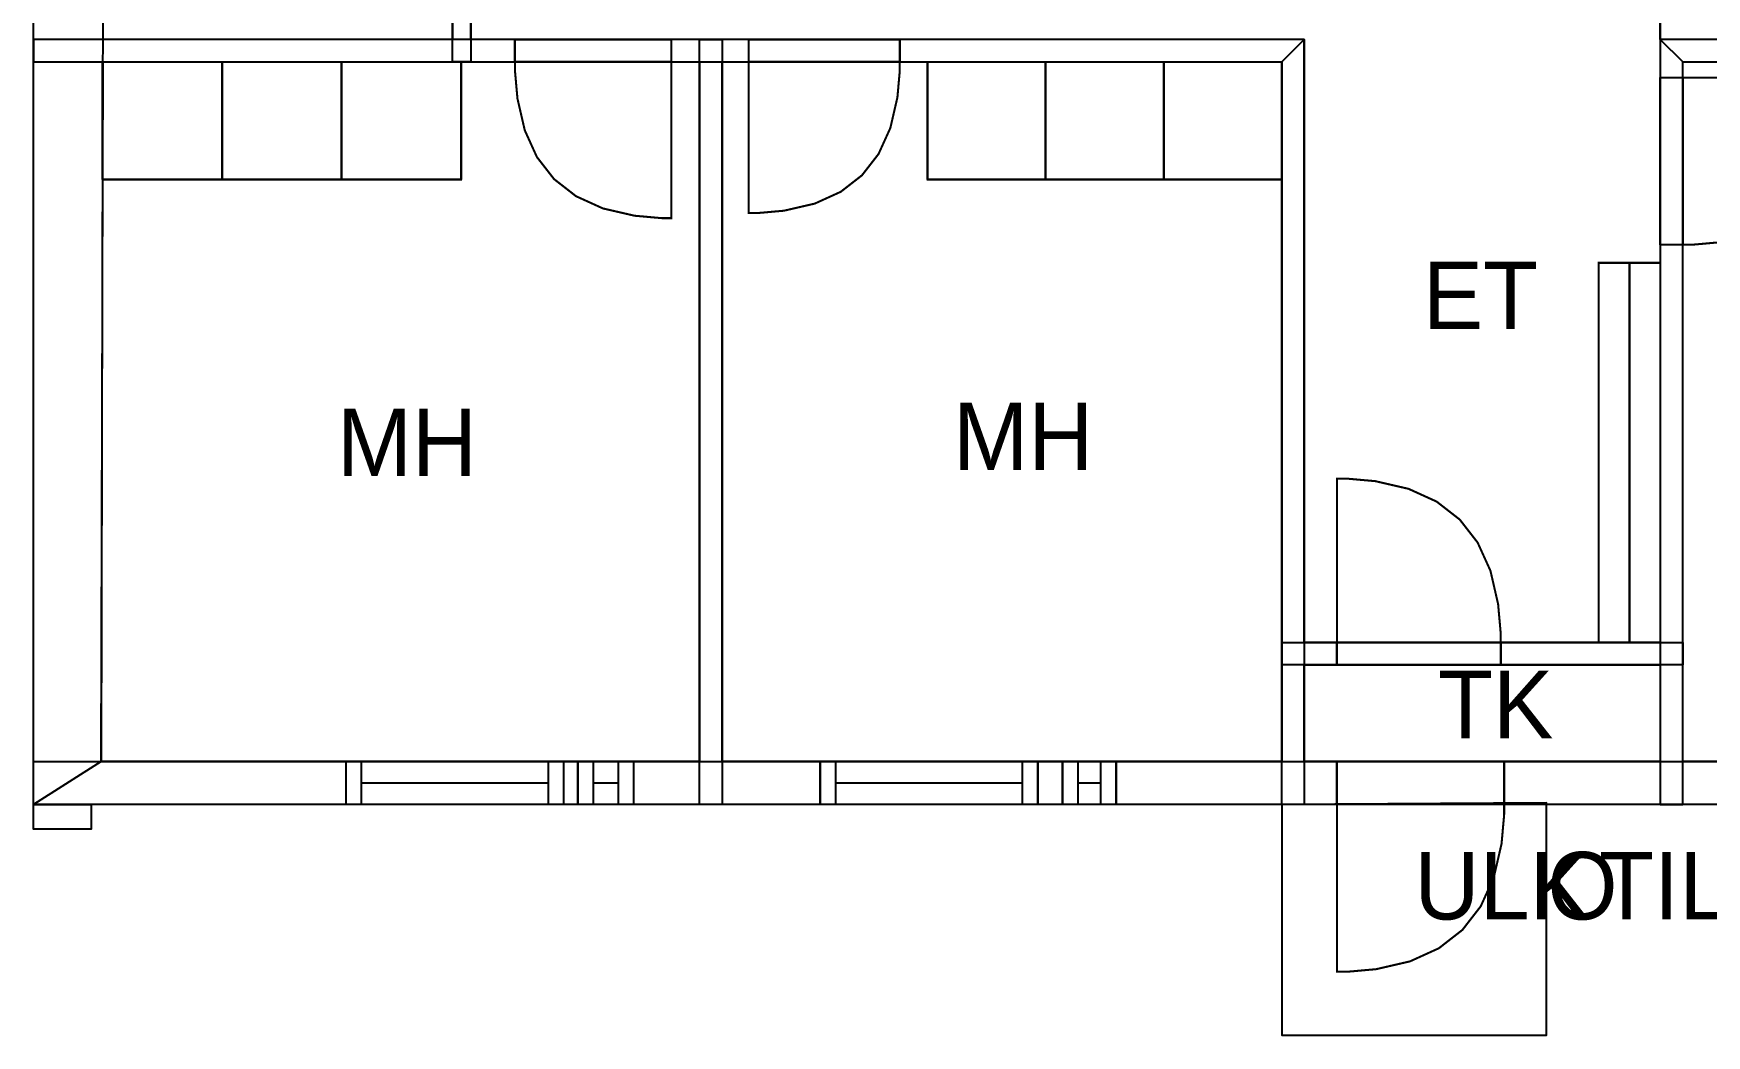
# Model space of a CAD drawing. Extents: x 1.6 to 14.5, y 0 to 12.9.
# Drawn here: x 1.58 to 10.1, y 0 to 5.1 of the extents above; entities that cross this region are included whole.
import ezdxf

# ---------------------------------------------------------------- set-up
doc = ezdxf.new("R2010")
doc.units = 0
doc.layers.get('0').update_dxf_attribs({"linetype": 'CONTINUOUS'})

msp = doc.modelspace()

# ---------------------------------------------------------------- linework, layer by layer
at = {"color": 7, "const_width": 0.00208}
for points in [[(14.1619, 5.0721), (9.86333, 5.0721), (9.86333, 6.15842), (9.88542, 6.15842), (9.88699, 6.83762), (9.88699, 9.96669), (14.1619, 9.96669), (14.1619, 5.0721)], [(1.93533, 6.19596), (3.71322, 6.19596), (3.71322, 5.0721), (1.93533, 5.0721), (1.93533, 6.19596)], [(5.54199, 6.15842), (9.86333, 6.15842), (9.86333, 2.00304), (8.05029, 2.00304), (8.05029, 5.0721), (3.80697, 5.0721), (3.80697, 6.19596), (5.54199, 6.19596), (5.54199, 6.15842)], [(4.9719, 1.39708), (1.92492, 1.39708), (1.93533, 4.95751), (4.9719, 4.95751), (4.9719, 1.39708)], [(5.08649, 4.95751), (7.93571, 4.95751), (7.93571, 1.39708), (5.08649, 1.39708), (5.08649, 4.95751)], [(9.97792, 4.95751), (14.1619, 4.95751), (14.1619, 1.39708), (9.97792, 1.39708), (9.97792, 4.95751)], [(8.05029, 1.88846), (9.86333, 1.88846), (9.86333, 1.39708), (8.05029, 1.39708), (8.05029, 1.88846)]]:
    msp.add_lwpolyline(points, close=True, dxfattribs=at)
at = {"color": 7}
for points in [[(14.1619, 5.0721), (9.86333, 5.0721), (9.86333, 6.15842), (9.88542, 6.15842), (9.88699, 6.83762), (9.88699, 9.96669), (14.1619, 9.96669), (14.1619, 5.0721)], [(1.93533, 6.19596), (3.71322, 6.19596), (3.71322, 5.0721), (1.93533, 5.0721), (1.93533, 6.19596)], [(5.54199, 6.15842), (9.86333, 6.15842), (9.86333, 2.00304), (8.05029, 2.00304), (8.05029, 5.0721), (3.80697, 5.0721), (3.80697, 6.19596), (5.54199, 6.19596), (5.54199, 6.15842)], [(4.0319, 5.0721), (4.82731, 5.0721), (4.82731, 4.95751), (4.0319, 4.95751), (4.0319, 5.0721)], [(4.0319, 5.0721), (4.82731, 5.0721), (4.82731, 4.95751), (4.0319, 4.95751), (4.0319, 5.0721)], [(5.22168, 5.0721), (5.99104, 5.0721), (5.99104, 4.95751), (5.22168, 4.95751), (5.22168, 5.0721)], [(5.22168, 5.0721), (5.99104, 5.0721), (5.99104, 4.95751), (5.22168, 4.95751), (5.22168, 5.0721)], [(4.9719, 1.39708), (1.92492, 1.39708), (1.93533, 4.95751), (4.9719, 4.95751), (4.9719, 1.39708)], [(1.93197, 4.95747), (2.54053, 4.95747), (2.54053, 4.35851), (1.93197, 4.35851), (1.93197, 4.95747)], [(2.54047, 4.95747), (3.14903, 4.95747), (3.14903, 4.35851), (2.54047, 4.35851), (2.54047, 4.95747)], [(3.14899, 4.95747), (3.75754, 4.95747), (3.75754, 4.35851), (3.14899, 4.35851), (3.14899, 4.95747)], [(5.08649, 4.95751), (7.93571, 4.95751), (7.93571, 1.39708), (5.08649, 1.39708), (5.08649, 4.95751)], [(6.13271, 4.95747), (6.73378, 4.95747), (6.73378, 4.35851), (6.13271, 4.35851), (6.13271, 4.95747)], [(6.73367, 4.95747), (7.33475, 4.95747), (7.33475, 4.35851), (6.73367, 4.35851), (6.73367, 4.95747)], [(7.33469, 4.95747), (7.93571, 4.95747), (7.93571, 4.35851), (7.33469, 4.35851), (7.33469, 4.95747)], [(9.97792, 4.95751), (14.1619, 4.95751), (14.1619, 1.39708), (9.97792, 1.39708), (9.97792, 4.95751)], [(9.86333, 4.87793), (9.97792, 4.87793), (9.97792, 4.02718), (9.86333, 4.02718), (9.86333, 4.87793)], [(9.86333, 4.87793), (9.97792, 4.87793), (9.97792, 4.02718), (9.86333, 4.02718), (9.86333, 4.87793)], [(9.54975, 3.93494), (9.86322, 3.93494), (9.86322, 2.00304), (9.54975, 2.00304), (9.54975, 3.93494)], [(8.21679, 2.00304), (9.05051, 2.00304), (9.05051, 1.88846), (8.21679, 1.88846), (8.21679, 2.00304)], [(8.21679, 2.00304), (9.05051, 2.00304), (9.05051, 1.88846), (8.21679, 1.88846), (8.21679, 2.00304)], [(8.05029, 1.88846), (9.86333, 1.88846), (9.86333, 1.39708), (8.05029, 1.39708), (8.05029, 1.88846)], [(3.17188, 1.39708), (4.27935, 1.39708), (4.27935, 1.17833), (3.17188, 1.17833), (3.17188, 1.39708)], [(3.17188, 1.39708), (4.27935, 1.39708), (4.27935, 1.17833), (3.17188, 1.17833), (3.17188, 1.39708)], [(4.35221, 1.39708), (4.63585, 1.39708), (4.63585, 1.17833), (4.35221, 1.17833), (4.35221, 1.39708)], [(4.35221, 1.39708), (4.63585, 1.39708), (4.63585, 1.17833), (4.35221, 1.17833), (4.35221, 1.39708)], [(5.58615, 1.39708), (6.69363, 1.39708), (6.69363, 1.17833), (5.58615, 1.17833), (5.58615, 1.39708)], [(5.58615, 1.39708), (6.69363, 1.39708), (6.69363, 1.17833), (5.58615, 1.17833), (5.58615, 1.39708)], [(6.8201, 1.39708), (7.09218, 1.39708), (7.09218, 1.17833), (6.8201, 1.17833), (6.8201, 1.39708)], [(6.8201, 1.39708), (7.09218, 1.39708), (7.09218, 1.17833), (6.8201, 1.17833), (6.8201, 1.39708)], [(8.21679, 1.39708), (9.06842, 1.39708), (9.06842, 1.17833), (8.21679, 1.17833), (8.21679, 1.39708)], [(8.21679, 1.39708), (9.06842, 1.39708), (9.06842, 1.17833), (8.21679, 1.17833), (8.21679, 1.39708)], [(7.93571, 1.17833), (7.93571, 0.00342), (9.28429, 0.00342), (9.28429, 1.18647), (7.93571, 1.17833)]]:
    msp.add_lwpolyline(points, close=True, dxfattribs=at)
at = {"color": 0}
for points, const_width in [([(3.71322, 6.36263), (3.80697, 6.36263), (3.80697, 4.95751), (3.71322, 4.95751), (3.71322, 6.36263)], 0.00208), ([(1.58117, 1.17833), (1.58117, 6.19596), (1.93533, 6.19596), (1.92492, 1.39708), (1.58117, 1.17833)], 0.00208), ([(1.58117, 4.95751), (7.93571, 4.95751), (8.05029, 5.0721), (1.58117, 5.0721), (1.58117, 4.95751)], 0.00208), ([(4.0319, 5.0721), (4.82731, 5.0721), (4.82731, 4.95751), (4.0319, 4.95751), (4.0319, 5.0721)], 0.01042), ([(4.0319, 5.0721), (4.82731, 5.0721), (4.82731, 4.95751), (4.0319, 4.95751), (4.0319, 5.0721)], 0.01042), ([(4.9719, 5.0721), (5.08649, 5.0721), (5.08649, 1.17833), (4.9719, 1.17833), (4.9719, 5.0721)], 0.00208), ([(5.22168, 5.0721), (5.99104, 5.0721), (5.99104, 4.95751), (5.22168, 4.95751), (5.22168, 5.0721)], 0.01042), ([(5.22168, 5.0721), (5.99104, 5.0721), (5.99104, 4.95751), (5.22168, 4.95751), (5.22168, 5.0721)], 0.01042), ([(8.05029, 5.0721), (8.05029, 1.17833), (7.93571, 1.17833), (7.93571, 4.95751), (8.05029, 5.0721)], 0.00208), ([(9.97792, 4.95751), (14.5265, 4.95751), (14.5265, 5.0721), (9.86333, 5.0721), (9.97792, 4.95751)], 0.00208), ([(9.86333, 5.0721), (9.86333, 1.17833), (9.97792, 1.17833), (9.97792, 4.95751), (9.86333, 5.0721)], 0.00208), ([(1.93197, 4.95747), (2.54053, 4.95747), (2.54053, 4.35851), (1.93197, 4.35851), (1.93197, 4.95747)], 0.01042), ([(2.54047, 4.95747), (3.14903, 4.95747), (3.14903, 4.35851), (2.54047, 4.35851), (2.54047, 4.95747)], 0.01042), ([(3.14899, 4.95747), (3.75754, 4.95747), (3.75754, 4.35851), (3.14899, 4.35851), (3.14899, 4.95747)], 0.01042), ([(4.0319, 4.95751), (4.0319, 4.91092), (4.04432, 4.77111), (4.0816, 4.60954), (4.14372, 4.47282), (4.23074, 4.361), (4.34256, 4.27399), (4.47928, 4.21186), (4.64085, 4.17458), (4.78065, 4.16211), (4.82731, 4.16211), (4.82731, 4.95751), (4.0319, 4.95751)], 0.01042), ([(5.99104, 4.95751), (5.99104, 4.91249), (5.979, 4.77724), (5.94293, 4.62093), (5.88282, 4.48872), (5.79867, 4.38053), (5.69049, 4.29639), (5.55826, 4.23628), (5.40196, 4.20019), (5.26671, 4.18815), (5.22168, 4.18815), (5.22168, 4.95751), (5.99104, 4.95751)], 0.01042), ([(6.13271, 4.95747), (6.73378, 4.95747), (6.73378, 4.35851), (6.13271, 4.35851), (6.13271, 4.95747)], 0.01042), ([(6.73367, 4.95747), (7.33475, 4.95747), (7.33475, 4.35851), (6.73367, 4.35851), (6.73367, 4.95747)], 0.01042), ([(7.33469, 4.95747), (7.93571, 4.95747), (7.93571, 4.35851), (7.33469, 4.35851), (7.33469, 4.95747)], 0.01042), ([(9.86333, 4.87793), (9.97792, 4.87793), (9.97792, 4.02718), (9.86333, 4.02718), (9.86333, 4.87793)], 0.01042), ([(9.86333, 4.87793), (9.97792, 4.87793), (9.97792, 4.02718), (9.86333, 4.02718), (9.86333, 4.87793)], 0.01042), ([(9.97792, 4.02718), (10.0277, 4.02718), (10.1773, 4.04053), (10.3501, 4.0804), (10.4963, 4.14686), (10.6159, 4.2399), (10.709, 4.35954), (10.7754, 4.50575), (10.8153, 4.67854), (10.8287, 4.82813), (10.8287, 4.87793), (9.97792, 4.87793), (9.97792, 4.02718)], 0.01042), ([(9.54975, 3.93494), (9.54975, 2.00304), (9.86322, 2.00304), (9.86322, 3.93494), (9.54975, 3.93494)], 0.01042), ([(9.05051, 2.00304), (9.05051, 2.05192), (9.03743, 2.19846), (8.99838, 2.36783), (8.93326, 2.51112), (8.84207, 2.62836), (8.72483, 2.71957), (8.58154, 2.78467), (8.41217, 2.82374), (8.26563, 2.83675), (8.21679, 2.83675), (8.21679, 2.00304), (9.05051, 2.00304)], 0.01042), ([(7.93571, 2.00304), (9.97792, 2.00304), (9.97792, 1.88846), (7.93571, 1.88846), (7.93571, 2.00304)], 0.00208), ([(8.21679, 2.00304), (9.05051, 2.00304), (9.05051, 1.88846), (8.21679, 1.88846), (8.21679, 2.00304)], 0.01042), ([(8.21679, 2.00304), (9.05051, 2.00304), (9.05051, 1.88846), (8.21679, 1.88846), (8.21679, 2.00304)], 0.01042), ([(1.58117, 1.39708), (14.5265, 1.39708), (14.5265, 1.17833), (1.58117, 1.17833), (1.58117, 1.39708)], 0.00208), ([(3.17188, 1.39708), (4.27935, 1.39708), (4.27935, 1.17833), (3.17188, 1.17833), (3.17188, 1.39708)], 0.01042), ([(3.17188, 1.39708), (4.27935, 1.39708), (4.27935, 1.17833), (3.17188, 1.17833), (3.17188, 1.39708)], 0.01042), ([(4.35221, 1.39708), (4.63585, 1.39708), (4.63585, 1.17833), (4.35221, 1.17833), (4.35221, 1.39708)], 0.01042), ([(4.35221, 1.39708), (4.63585, 1.39708), (4.63585, 1.17833), (4.35221, 1.17833), (4.35221, 1.39708)], 0.01042), ([(5.58615, 1.39708), (6.69363, 1.39708), (6.69363, 1.17833), (5.58615, 1.17833), (5.58615, 1.39708)], 0.01042), ([(5.58615, 1.39708), (6.69363, 1.39708), (6.69363, 1.17833), (5.58615, 1.17833), (5.58615, 1.39708)], 0.01042), ([(6.8201, 1.39708), (7.09218, 1.39708), (7.09218, 1.17833), (6.8201, 1.17833), (6.8201, 1.39708)], 0.01042), ([(6.8201, 1.39708), (7.09218, 1.39708), (7.09218, 1.17833), (6.8201, 1.17833), (6.8201, 1.39708)], 0.01042), ([(8.21679, 1.39708), (9.06842, 1.39708), (9.06842, 1.17833), (8.21679, 1.17833), (8.21679, 1.39708)], 0.01042), ([(8.21679, 1.39708), (9.06842, 1.39708), (9.06842, 1.17833), (8.21679, 1.17833), (8.21679, 1.39708)], 0.01042), ([(1.58117, 1.17833), (1.87364, 1.17833), (1.87364, 1.05333), (1.58117, 1.05333), (1.58117, 1.17833)], 0.00208), ([(7.93571, 1.17833), (7.93571, 0.00342), (9.28429, 0.00342), (9.28429, 1.18647), (7.93571, 1.17833)], 0.00208), ([(9.06842, 1.17833), (9.06842, 1.12847), (9.05507, 0.97873), (9.01514, 0.80577), (8.94863, 0.6594), (8.85547, 0.53961), (8.73574, 0.44645), (8.58936, 0.37994), (8.41639, 0.34001), (8.26665, 0.32666), (8.21679, 0.32666), (8.21679, 1.17833), (9.06842, 1.17833)], 0.01042)]:
    msp.add_lwpolyline(points, close=True, dxfattribs=dict(at, const_width=const_width))
for points in [[(3.71322, 6.36263), (3.80697, 6.36263), (3.80697, 4.95751), (3.71322, 4.95751), (3.71322, 6.36263)], [(1.58117, 1.17833), (1.58117, 6.19596), (1.93533, 6.19596), (1.92492, 1.39708), (1.58117, 1.17833)], [(1.58117, 4.95751), (7.93571, 4.95751), (8.05029, 5.0721), (1.58117, 5.0721), (1.58117, 4.95751)], [(4.9719, 5.0721), (5.08649, 5.0721), (5.08649, 1.17833), (4.9719, 1.17833), (4.9719, 5.0721)], [(8.05029, 5.0721), (8.05029, 1.17833), (7.93571, 1.17833), (7.93571, 4.95751), (8.05029, 5.0721)], [(9.97792, 4.95751), (14.5265, 4.95751), (14.5265, 5.0721), (9.86333, 5.0721), (9.97792, 4.95751)], [(9.86333, 5.0721), (9.86333, 1.17833), (9.97792, 1.17833), (9.97792, 4.95751), (9.86333, 5.0721)], [(7.93571, 2.00304), (9.97792, 2.00304), (9.97792, 1.88846), (7.93571, 1.88846), (7.93571, 2.00304)], [(1.58117, 1.39708), (14.5265, 1.39708), (14.5265, 1.17833), (1.58117, 1.17833), (1.58117, 1.39708)], [(1.58117, 1.17833), (1.87364, 1.17833), (1.87364, 1.05333), (1.58117, 1.05333), (1.58117, 1.17833)]]:
    msp.add_lwpolyline(points, close=True, dxfattribs=at)
at = {"color": 253, "const_width": 0.01042}
msp.add_lwpolyline([(9.70649, 3.93494), (9.70649, 2.0031)], dxfattribs=at)
at = {"color": 0, "const_width": 0.01042}
for points in [[(3.25, 1.17833), (3.25, 1.39708)], [(4.20122, 1.17833), (4.20122, 1.39708)], [(4.43033, 1.17833), (4.43033, 1.39708)], [(4.55772, 1.17833), (4.55772, 1.39708)], [(5.66428, 1.17833), (5.66428, 1.39708)], [(6.6155, 1.17833), (6.6155, 1.39708)], [(6.89822, 1.17833), (6.89822, 1.39708)], [(7.01406, 1.17833), (7.01406, 1.39708)], [(4.20122, 1.28771), (3.25, 1.28771)], [(4.55772, 1.28771), (4.43033, 1.28771)], [(6.6155, 1.28771), (5.66428, 1.28771)], [(7.01406, 1.28771), (6.89822, 1.28771)]]:
    msp.add_lwpolyline(points, dxfattribs=at)

# ---------------------------------------------------------------- texts
at = {"color": 0}
for s, p in [('ET', (8.6544, 3.59757)), ('MH', (3.12444, 2.84968)), ('MH', (6.26229, 2.87968)), ('TK', (8.7311, 1.51544)), ('O', (9.28838, 0.59293)), ('ULK', (8.61076, 0.59293)), ('TILA', (9.55068, 0.59293))]:
    msp.add_text(s, height=0.34375, dxfattribs=at).set_placement(p)

doc.saveas('drawing.dxf')
